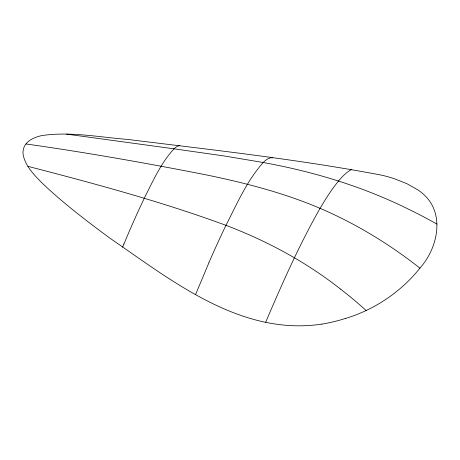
<?xml version="1.0" encoding="UTF-8"?>
<svg xmlns="http://www.w3.org/2000/svg" width="460" height="460" viewBox="0 0 460 460"><rect width="100%" height="100%" fill="white"/><g stroke="black" fill="none" stroke-linecap="round" stroke-linejoin="round"><path stroke-width="0.69" d="M195.523 294.653L208.92 262.729M122.567 247.21L123.924 243.915M265.684 322.23C282.158 283.521 299.253 244.944 320.056 208.328C344.776 218.897 368.402 231.943 390.735 246.888A375.509 299.857 29.4 0 1 419.94 268.163M27.928 166.347C94.599 183.592 161.293 201.56 225.981 225.331C236.992 203.699 246.916 180.803 263.218 162.512C313.013 171.534 361.934 186.248 407.405 208.644A459.206 372.33 18.6 0 1 436.971 224.1M144.152 198.415C152.944 181.315 160.787 163.064 174.03 148.833L224.227 155.974L263.218 162.512M345.69 318.412C375.17 309.436 401.775 291.341 420.791 267.07C438.012 247.284 445.211 212.882 423.01 193.861A51.342 29.888 11.1 0 0 417.881 189.899L406.824 183.649L394.111 178.618A77.74 45.252 11.1 0 0 380.638 174.967C296.924 159.143 212.083 149.874 127.57 139.42C99.205 137.189 70.438 131.37 41.998 135.545A41.55 24.184 11.1 0 0 34.81 137.724C29.141 139.874 23.673 144.457 23.098 150.863A44.218 25.737 11.1 0 0 23.132 154.669C25.507 166.664 34.787 175.599 43.062 184C63.94 203.677 86.813 221.133 109.882 238.136C172.339 281.031 240.942 336.243 321.822 324.116M66.516 134.107L174.03 148.833M25.909 143.951C85.681 152.375 145.136 162.92 204.372 174.512C243.76 182.545 282.986 192.533 320.056 208.328M225.981 225.331C266.961 240.913 306.015 261.889 340.498 289.07M345.627 318.354A150.224 87.452 11.1 0 1 321.85 324.15M174.047 148.775A149.253 22.925 -72.5 0 1 179.814 145.665M123.918 244.082A254.644 38.945 -72.5 0 1 144.118 198.668M208.932 262.608A348.375 53.383 -72.5 0 1 225.998 225.222M263.229 162.466A187.801 28.888 -72.5 0 1 272.636 157.883M320.034 208.449A284.78 43.746 -72.5 0 1 338.514 181.09M340.515 289.047A359.559 274.309 43.1 0 1 366.12 310.488M338.543 180.987A282.94 43.47 -72.5 0 1 351.75 169.481"/></g></svg>
